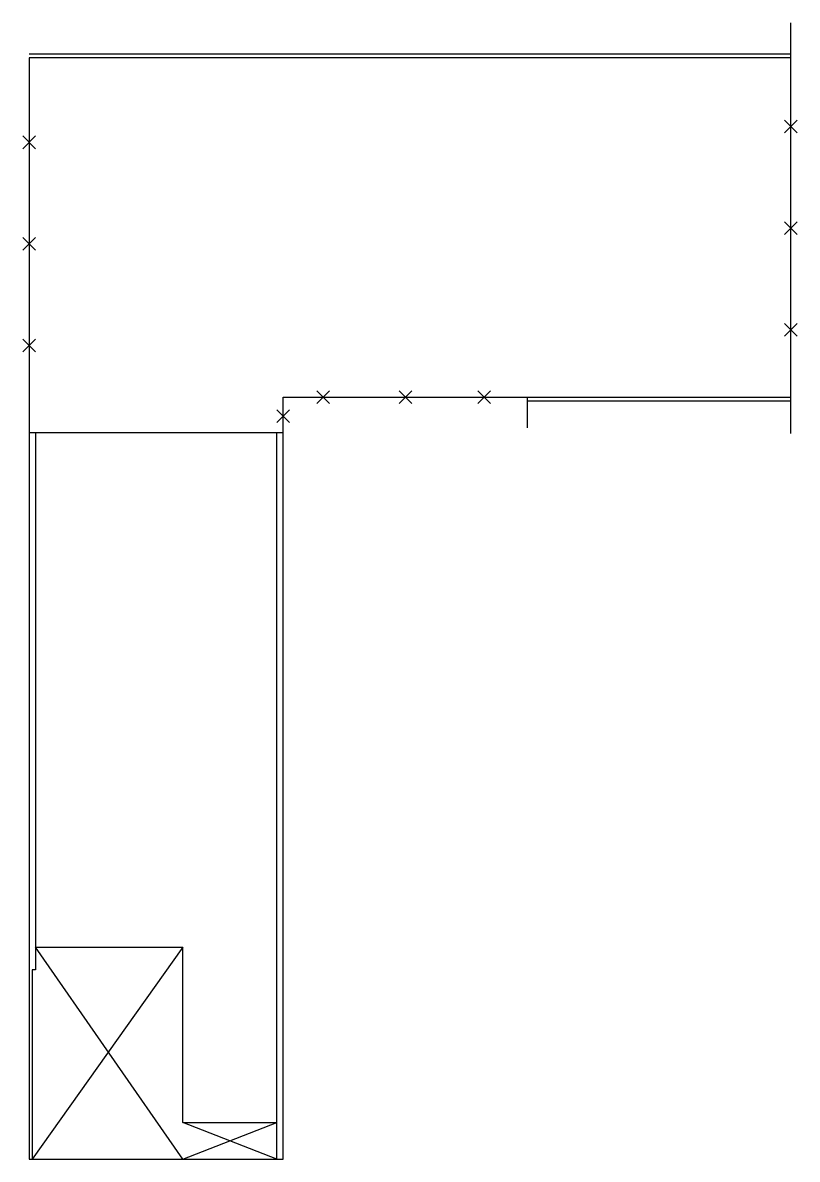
# Model space of a CAD drawing. Header units: metres. Extents: x 325 to 914, y 320 to 366.
# Drawn here: x 883.24 to 913.74, y 321.06 to 365.79 of the extents above.
import ezdxf

# ---------------------------------------------------------------- set-up
doc = ezdxf.new("R2010")
doc.units = ezdxf.units.M
doc.layers.get('0').update_dxf_attribs({"linetype": 'CONTINUOUS'})

msp = doc.modelspace()

# ---------------------------------------------------------------- linework, layer by layer
for p, q in [((913.493, 364.359), (913.493, 365.793)), ((913.493, 364.559), (883.493, 364.559)), ((883.493, 364.409), (883.493, 321.059)), ((913.493, 364.409), (883.493, 364.409)), ((913.493, 351.059), (913.493, 364.359)), ((913.243, 361.459), (913.743, 361.959)), ((913.743, 361.459), (913.243, 361.959)), ((883.243, 360.835), (883.743, 361.335)), ((883.743, 360.835), (883.243, 361.335)), ((913.243, 357.459), (913.743, 357.959)), ((913.743, 357.459), (913.243, 357.959)), ((883.243, 356.835), (883.743, 357.335)), ((883.743, 356.835), (883.243, 357.335)), ((913.243, 353.459), (913.743, 353.959)), ((913.743, 353.459), (913.243, 353.959)), ((883.243, 352.835), (883.743, 353.335)), ((883.743, 352.835), (883.243, 353.335)), ((894.829, 350.809), (895.329, 351.309)), ((895.329, 350.809), (894.829, 351.309)), ((898.07, 350.809), (898.57, 351.309)), ((898.57, 350.809), (898.07, 351.309)), ((901.168, 350.809), (901.668, 351.309)), ((901.668, 350.809), (901.168, 351.309)), ((893.493, 321.059), (893.493, 351.059)), ((893.493, 351.059), (913.493, 351.059)), ((903.123, 349.844), (903.123, 351.059)), ((903.123, 350.909), (913.493, 350.909)), ((913.493, 349.625), (913.493, 351.059)), ((893.243, 350.063), (893.743, 350.563)), ((893.743, 350.063), (893.243, 350.563)), ((883.493, 349.659), (893.493, 349.659)), ((883.743, 349.659), (883.743, 328.509)), ((893.243, 321.059), (893.243, 349.659)), ((889.543, 329.409), (883.613, 321.059)), ((883.743, 329.409), (889.543, 329.409)), ((889.543, 321.059), (883.743, 329.409)), ((889.543, 322.509), (889.543, 329.409)), ((883.613, 328.509), (883.613, 321.059)), ((883.743, 328.509), (883.613, 328.509)), ((889.543, 322.509), (893.243, 322.509)), ((889.543, 321.059), (893.243, 322.509)), ((893.243, 321.059), (889.543, 322.509)), ((883.493, 321.059), (893.493, 321.059))]:
    msp.add_line(p, q)

doc.saveas('drawing.dxf')
